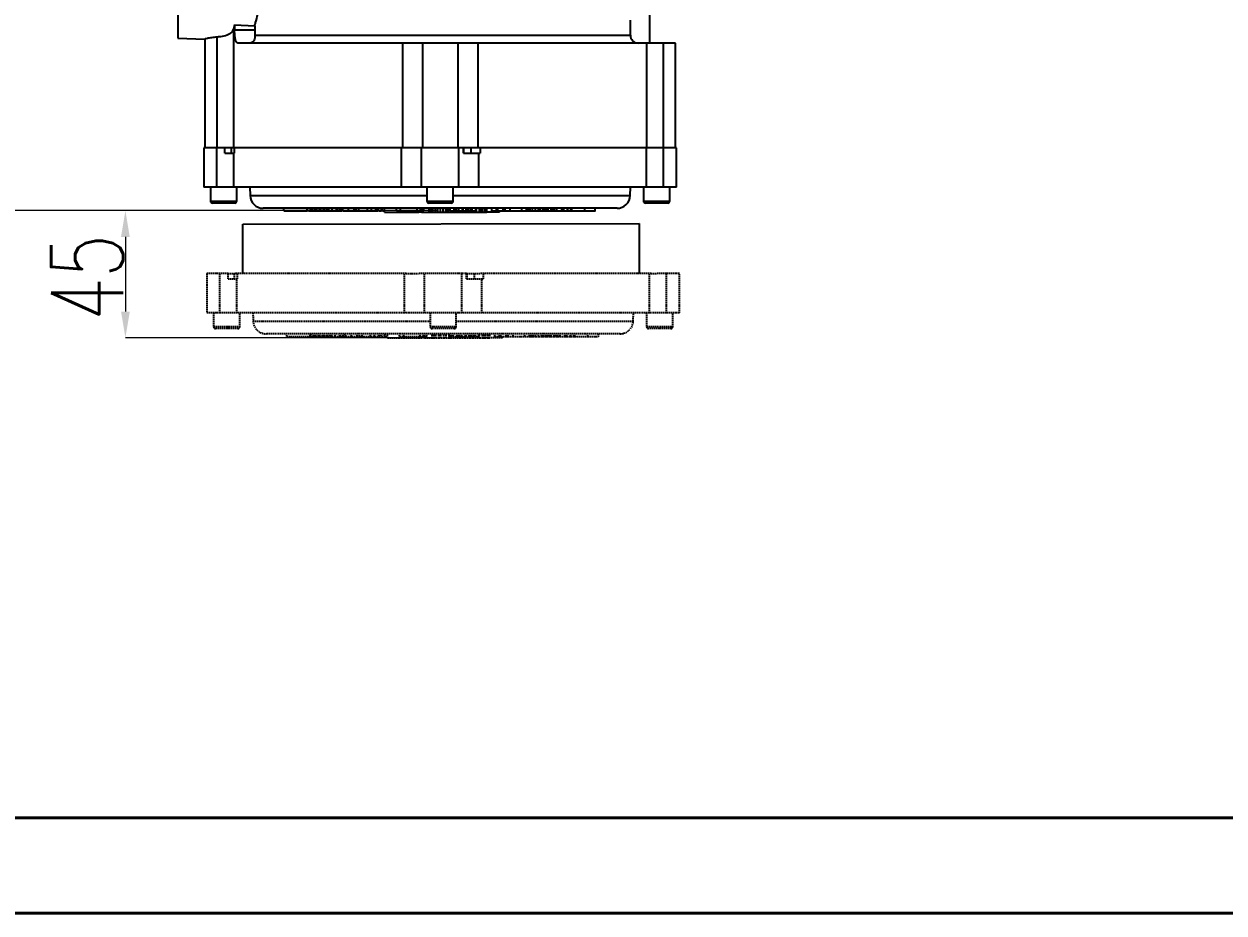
# Model space of a CAD drawing. Header units: millimetres. Extents: x 1726 to 4771, y 590 to 2743.
# Drawn here: x 2960.6 to 3417.9, y 589.9 to 928.7 of the extents above; entities that cross this region are included whole.
import ezdxf

# ---------------------------------------------------------------- set-up
doc = ezdxf.new("R2010")
doc.units = ezdxf.units.MM
doc.linetypes.add('DASHED', pattern=[0.75, 0.5, -0.25])
for name, color, linetype, lineweight in [('AM_5', 3, 'Continuous', 25), ('AM_BOR', 7, 'Continuous', 50), ('粗实线', 7, 'Continuous', 40)]:
    doc.layers.add(name, color=color, linetype=linetype, lineweight=lineweight)
doc.styles.add('SLDTEXTSTYLE1', font='txt.shx', dxfattribs={"width": 0.7, "bigfont": 'gbcbig.shx'})
doc.dimstyles.new('SLDDIMSTYLE12$0', dxfattribs={"dimtxt": 12, "dimasz": 10, "dimexe": 0, "dimexo": 0.0625, "dimgap": 0.875, "dimtad": 1, "dimdec": 1, "dimlfac": 1.8, "dimrnd": 1e-09, "dimzin": 12, "dimdsep": 46, "dimtxsty": 'SLDTEXTSTYLE1', "dimcen": 0.09, "dimdle": 8.16, "dimclrd": 3, "dimclre": 3, "dimadec": 0, "dimazin": 3, "dimtfac": 1, "dimtdec": 1, "dimtofl": 0, "dimtmove": 0, "dimatfit": 3, "dimfxl": 0, "dimfrac": 2, "dimtolj": 1, "dimlwd": 5, "dimlwe": 5, "dimarcsym": 0})

# ---------------------------------------------------------------- blocks, each defined once
blk = doc.blocks.new('*D44')
at = {"layer": 'AM_5', "color": 3, "lineweight": 5, "transparency": 16777216}
blk.add_line((3120.31, 1196.48), (2754.24, 1196.48), dxfattribs=at)
at = {"layer": 'AM_5', "color": 3, "linetype": 'Continuous', "lineweight": 5, "transparency": 16777216}
for p, q in [((2754.24, 1186.48), (2754.24, 867.61)), ((3118.41, 857.61), (2754.24, 857.61))]:
    blk.add_line(p, q, dxfattribs=at)
at = {"layer": 'AM_5', "color": 3, "transparency": 16777216}
for points in [[(2752.57, 1186.48), (2755.9, 1186.48), (2754.24, 1196.48)], [(2752.57, 867.61), (2755.9, 867.61), (2754.24, 857.61)]]:
    blk.add_solid(points, dxfattribs=at)
at = {"layer": 'Defpoints', "color": 0, "transparency": 16777216}
for p in [(3120.37, 1196.48), (2754.24, 857.61), (3118.48, 857.61)]:
    blk.add_point(p, dxfattribs=at)
at = {"layer": 'AM_5', "color": 0, "transparency": 16777216, "insert": (2739.65, 967.87), "char_height": 12, "attachment_point": 5, "rotation": 90, "style": 'SLDTEXTSTYLE1'}
blk.add_mtext('\\A1;{\\H2.28571x;340}', dxfattribs=at)
blk = doc.blocks.new('*D59')
at = {"layer": 'AM_5', "color": 3, "lineweight": 5, "transparency": 16777216}
blk.add_line((3118.41, 857.61), (2999.27, 857.61), dxfattribs=at)
at = {"layer": 'AM_5', "color": 3, "linetype": 'Continuous', "lineweight": 5, "transparency": 16777216}
for p, q in [((2999.27, 847.61), (2999.27, 819.13)), ((3117.52, 809.13), (2999.27, 809.13))]:
    blk.add_line(p, q, dxfattribs=at)
at = {"layer": 'AM_5', "color": 3, "transparency": 16777216}
for points in [[(2997.6, 847.61), (3000.94, 847.61), (2999.27, 857.61)], [(2997.6, 819.13), (3000.94, 819.13), (2999.27, 809.13)]]:
    blk.add_solid(points, dxfattribs=at)
at = {"layer": 'Defpoints', "color": 0, "transparency": 16777216}
for p in [(3118.48, 857.61), (2999.27, 809.13), (3117.59, 809.13)]:
    blk.add_point(p, dxfattribs=at)
at = {"layer": 'AM_5', "color": 0, "transparency": 16777216, "insert": (2984.68, 832.05), "char_height": 12, "attachment_point": 5, "rotation": 90, "style": 'SLDTEXTSTYLE1'}
blk.add_mtext('\\A1;{\\H2.28571x;45}', dxfattribs=at)
blk = doc.blocks.new('rA3')
at = {"layer": '粗实线'}
for p, q in [((358.384, 129.26), (748.384, 129.26)), ((333.384, 124.26), (753.384, 124.26))]:
    blk.add_line(p, q, dxfattribs=at)

msp = doc.modelspace()

# ---------------------------------------------------------------- linework, layer by layer
at = {"color": 7, "linetype": 'Continuous', "lineweight": 25}
for p, q in [((3019.204, 973.357), (3019.204, 923.357)), ((3199.148, 921.484), (3199.148, 934.01)), ((3040.885, 928.424), (3040.495, 926.959)), ((3040.885, 928.424), (3040.885, 926.484)), ((3040.885, 928.424), (3048.563, 928.078)), ((3191.704, 924.484), (3191.704, 930.196)), ((3040.495, 926.959), (3040.495, 881.484)), ((3040.885, 926.484), (3048.563, 926.484)), ((3048.563, 928.078), (3048.563, 926.484)), ((3048.661, 924.484), (3191.704, 924.484)), ((3019.204, 923.357), (3029.6, 922.994)), ((3029.504, 923.021), (3029.504, 881.484)), ((3034.173, 923.74), (3034.173, 881.484)), ((3104.892, 921.484), (3042.095, 921.484)), ((3104.892, 921.484), (3104.892, 881.484)), ((3112.464, 921.484), (3104.892, 921.484)), ((3112.464, 921.484), (3112.464, 881.484)), ((3125.944, 921.484), (3112.464, 921.484)), ((3125.944, 921.484), (3125.944, 881.484)), ((3133.517, 921.484), (3125.944, 921.484)), ((3133.517, 921.484), (3133.517, 881.484)), ((3197.913, 921.484), (3133.517, 921.484)), ((3197.913, 921.484), (3197.913, 881.484)), ((3204.236, 921.484), (3197.913, 921.484)), ((3204.236, 921.484), (3204.236, 881.484)), ((3208.904, 921.484), (3204.236, 921.484)), ((3208.904, 881.484), (3208.904, 921.484)), ((3029.104, 881.484), (3029.104, 866.484)), ((3034.129, 881.484), (3029.104, 881.484)), ((3034.129, 866.484), (3034.129, 881.484)), ((3037.209, 881.484), (3034.129, 881.484)), ((3037.209, 879.484), (3037.209, 881.484)), ((3037.387, 881.484), (3037.209, 881.484)), ((3037.209, 879.484), (3040.57, 879.484)), ((3040.495, 881.484), (3037.387, 881.484)), ((3039.645, 879.484), (3039.645, 881.484)), ((3104.485, 881.484), (3040.495, 881.484)), ((3040.57, 866.484), (3040.57, 879.484)), ((3040.57, 879.484), (3040.662, 879.484)), ((3040.662, 881.484), (3040.662, 879.484)), ((3104.485, 881.484), (3040.662, 881.484)), ((3104.485, 866.484), (3104.485, 881.484)), ((3112.054, 881.484), (3104.485, 881.484)), ((3112.054, 866.484), (3112.054, 881.484)), ((3126.355, 881.484), (3112.054, 881.484)), ((3126.355, 866.484), (3126.355, 881.484)), ((3128.137, 881.484), (3126.355, 881.484)), ((3128.137, 879.484), (3128.137, 881.484)), ((3133.517, 881.484), (3128.137, 881.484)), ((3128.137, 879.484), (3133.923, 879.484)), ((3128.288, 879.484), (3128.288, 881.484)), ((3131.08, 879.484), (3131.08, 881.484)), ((3197.839, 881.484), (3133.517, 881.484)), ((3133.923, 866.484), (3133.923, 879.484)), ((3133.923, 879.484), (3134.407, 879.484)), ((3134.407, 881.484), (3134.407, 879.484)), ((3197.839, 881.484), (3134.407, 881.484)), ((3197.839, 866.484), (3197.839, 881.484)), ((3204.279, 881.484), (3197.839, 881.484)), ((3204.279, 866.484), (3204.279, 881.484)), ((3209.304, 881.484), (3204.279, 881.484)), ((3209.304, 866.484), (3209.304, 881.484)), ((3034.129, 866.484), (3029.104, 866.484)), ((3031.704, 866.484), (3031.704, 861.234)), ((3040.57, 866.484), (3034.129, 866.484)), ((3104.485, 866.484), (3040.57, 866.484)), ((3041.704, 861.234), (3041.704, 866.484)), ((3046.704, 866.484), (3046.786, 863.353)), ((3112.054, 866.484), (3104.485, 866.484)), ((3126.355, 866.484), (3112.054, 866.484)), ((3114.204, 866.484), (3114.204, 861.234)), ((3124.204, 861.234), (3124.204, 866.484)), ((3133.923, 866.484), (3126.355, 866.484)), ((3197.839, 866.484), (3133.923, 866.484)), ((3191.622, 863.353), (3191.704, 866.484)), ((3196.704, 866.484), (3196.704, 861.234)), ((3204.279, 866.484), (3197.839, 866.484)), ((3209.304, 866.484), (3204.279, 866.484)), ((3206.704, 861.234), (3206.704, 866.484)), ((3031.704, 861.234), (3041.704, 861.234)), ((3040.954, 860.484), (3032.454, 860.484)), ((3046.786, 863.353), (3114.204, 863.353)), ((3114.204, 861.234), (3124.204, 861.234)), ((3123.454, 860.484), (3114.954, 860.484)), ((3124.204, 863.353), (3191.622, 863.353)), ((3196.704, 861.234), (3201.704, 861.234)), ((3201.704, 860.484), (3197.454, 860.484)), ((3201.704, 861.234), (3206.704, 861.234)), ((3205.954, 860.484), (3201.704, 860.484)), ((3186.624, 858.484), (3051.784, 858.484)), ((3059.586, 857.484), (3059.586, 858.484)), ((3059.586, 857.484), (3068.502, 857.484)), ((3060.73, 857.484), (3060.73, 857.359)), ((3067.837, 857.484), (3067.837, 857.359)), ((3068.502, 857.484), (3068.502, 858.484)), ((3068.502, 857.484), (3068.682, 857.484)), ((3068.682, 857.484), (3068.682, 858.484)), ((3068.716, 857.359), (3068.716, 858.484)), ((3069.759, 857.484), (3069.759, 858.484)), ((3069.759, 857.484), (3070.048, 857.484)), ((3069.907, 857.359), (3069.907, 857.484)), ((3070.074, 857.484), (3070.074, 858.484)), ((3070.074, 857.484), (3070.642, 857.484)), ((3070.642, 857.484), (3070.642, 858.484)), ((3071.639, 857.484), (3071.639, 858.484)), ((3071.639, 857.484), (3072.236, 857.484)), ((3072.236, 857.484), (3072.236, 858.484)), ((3073.24, 857.484), (3073.24, 858.484)), ((3073.24, 857.484), (3073.269, 857.484)), ((3073.269, 857.484), (3073.269, 858.484)), ((3073.269, 857.484), (3073.81, 857.484)), ((3073.81, 857.484), (3073.81, 858.484)), ((3074.777, 857.484), (3074.777, 858.484)), ((3074.777, 857.484), (3075.118, 857.484)), ((3075.118, 857.484), (3075.118, 858.484)), ((3076.048, 857.484), (3076.048, 858.484)), ((3076.048, 857.484), (3076.785, 857.484)), ((3076.581, 857.359), (3076.581, 857.484)), ((3076.785, 857.484), (3076.785, 858.484)), ((3076.785, 857.484), (3078.081, 857.484)), ((3078.081, 857.484), (3078.081, 858.484)), ((3078.081, 857.484), (3079.774, 857.484)), ((3079.774, 857.484), (3079.774, 858.484)), ((3079.808, 857.484), (3080.091, 857.484)), ((3080.091, 857.484), (3080.091, 858.484)), ((3080.091, 857.484), (3081.049, 857.484)), ((3080.455, 857.484), (3080.455, 857.359)), ((3081.049, 857.484), (3081.049, 858.484)), ((3081.744, 857.359), (3081.744, 858.484)), ((3082.091, 857.484), (3082.091, 858.484)), ((3084.297, 857.484), (3084.297, 858.484)), ((3084.297, 857.484), (3086.394, 857.484)), ((3086.394, 857.484), (3086.394, 858.484)), ((3086.394, 857.484), (3087.26, 857.484)), ((3087.26, 857.484), (3087.26, 858.484)), ((3088.275, 857.359), (3088.275, 857.484)), ((3088.277, 857.484), (3088.277, 858.484)), ((3088.277, 857.484), (3091.471, 857.484)), ((3091.471, 857.484), (3091.471, 858.484)), ((3092.996, 857.484), (3092.996, 858.484)), ((3093.278, 857.359), (3093.278, 857.484)), ((3094.675, 857.484), (3094.675, 858.484)), ((3094.722, 857.484), (3095.453, 857.484)), ((3095.453, 857.484), (3095.453, 858.484)), ((3095.669, 857.484), (3095.669, 858.484)), ((3096.828, 857.484), (3096.828, 858.484)), ((3097.072, 857.359), (3097.072, 858.484)), ((3097.246, 857.484), (3097.993, 857.484)), ((3097.993, 856.984), (3097.993, 858.484)), ((3097.993, 856.984), (3104.366, 856.984)), ((3102.531, 857.484), (3102.531, 858.484)), ((3104.147, 857.484), (3104.147, 858.484)), ((3104.147, 857.484), (3110.484, 857.484)), ((3104.366, 856.984), (3104.366, 857.484)), ((3105.149, 857.359), (3105.149, 857.484)), ((3110.022, 856.984), (3110.022, 857.484)), ((3110.022, 856.984), (3111.064, 856.984)), ((3110.484, 857.484), (3110.484, 858.484)), ((3110.545, 857.484), (3110.619, 857.484)), ((3111.064, 856.984), (3111.064, 857.484)), ((3112.132, 856.984), (3111.064, 856.984)), ((3111.761, 857.484), (3111.761, 858.484)), ((3111.761, 857.484), (3111.936, 857.484)), ((3111.936, 857.484), (3111.936, 858.484)), ((3112.132, 856.984), (3112.132, 857.484)), ((3112.132, 856.984), (3112.406, 856.984)), ((3112.406, 856.984), (3112.406, 857.484)), ((3112.406, 856.984), (3115.002, 856.984)), ((3112.799, 857.484), (3112.799, 858.484)), ((3112.799, 857.484), (3112.984, 857.484)), ((3112.984, 857.484), (3112.984, 858.484)), ((3115.002, 856.984), (3115.002, 858.484)), ((3115.002, 856.984), (3115.516, 856.984)), ((3115.516, 856.984), (3115.516, 858.484)), ((3115.516, 856.984), (3116.307, 856.984)), ((3116.307, 856.984), (3116.307, 858.484)), ((3116.307, 856.984), (3116.417, 856.984)), ((3116.417, 856.984), (3116.417, 858.484)), ((3116.417, 856.984), (3117.498, 856.984)), ((3117.498, 856.984), (3117.498, 858.484)), ((3117.498, 856.984), (3118.282, 856.984)), ((3118.282, 856.984), (3118.282, 858.484)), ((3118.282, 856.984), (3119.404, 856.984)), ((3119.404, 856.984), (3119.404, 858.484)), ((3119.404, 856.984), (3120.347, 856.984)), ((3120.347, 856.984), (3120.347, 858.484)), ((3120.347, 856.984), (3121.428, 856.984)), ((3121.428, 856.984), (3121.428, 858.484)), ((3121.428, 856.984), (3121.984, 856.984)), ((3121.559, 857.484), (3121.559, 858.484)), ((3121.559, 857.484), (3121.762, 857.484)), ((3121.984, 856.984), (3121.984, 857.484)), ((3122.112, 857.484), (3122.112, 858.484)), ((3122.112, 857.484), (3122.659, 857.484)), ((3122.879, 857.484), (3122.879, 858.484)), ((3122.879, 857.484), (3122.999, 857.484)), ((3122.999, 857.484), (3122.999, 858.484)), ((3124.453, 856.984), (3124.453, 857.484)), ((3124.567, 857.484), (3124.567, 858.484)), ((3124.567, 857.484), (3125.217, 857.484)), ((3125.217, 857.484), (3125.217, 858.484)), ((3125.223, 856.984), (3125.223, 857.484)), ((3125.395, 857.484), (3125.395, 858.484)), ((3125.395, 857.484), (3126.322, 857.484)), ((3125.653, 856.984), (3125.653, 857.484)), ((3126.322, 857.484), (3126.322, 858.484)), ((3126.379, 856.984), (3126.379, 857.484)), ((3126.379, 856.984), (3126.851, 856.984)), ((3126.851, 856.984), (3126.851, 857.484)), ((3126.954, 856.984), (3126.954, 857.484)), ((3127.033, 856.984), (3127.033, 857.484)), ((3127.033, 856.984), (3127.51, 856.984)), ((3127.51, 856.984), (3127.51, 857.484)), ((3127.51, 856.984), (3129.495, 856.984)), ((3127.679, 857.484), (3127.679, 858.484)), ((3127.878, 857.484), (3127.878, 858.484)), ((3127.878, 857.484), (3127.998, 857.484)), ((3127.998, 857.484), (3127.998, 858.484)), ((3129.103, 857.484), (3129.103, 858.484)), ((3129.103, 857.484), (3129.705, 857.484)), ((3129.495, 856.984), (3129.495, 857.484)), ((3129.495, 856.984), (3130.696, 856.984)), ((3129.705, 857.484), (3129.705, 858.484)), ((3129.878, 857.484), (3129.878, 858.484)), ((3129.878, 857.484), (3130.805, 857.484)), ((3130.696, 856.984), (3130.696, 857.484)), ((3130.696, 856.984), (3133.029, 856.984)), ((3130.805, 857.484), (3130.805, 858.484)), ((3130.805, 857.484), (3131.467, 857.484)), ((3131.467, 857.484), (3131.467, 858.484)), ((3132.818, 857.484), (3132.818, 858.484)), ((3132.853, 857.484), (3132.853, 858.484)), ((3133.029, 856.984), (3133.029, 858.484)), ((3133.029, 856.984), (3134.229, 856.984)), ((3134.229, 856.984), (3134.229, 858.484)), ((3134.229, 856.984), (3134.594, 856.984)), ((3134.594, 856.984), (3134.594, 858.484)), ((3134.594, 856.984), (3135.182, 856.984)), ((3135.182, 856.984), (3135.182, 858.484)), ((3135.182, 856.984), (3136.096, 856.984)), ((3136.096, 856.984), (3136.096, 858.484)), ((3136.096, 856.984), (3136.453, 856.984)), ((3136.453, 856.984), (3136.453, 858.484)), ((3136.573, 856.984), (3136.573, 858.484)), ((3136.61, 856.984), (3136.61, 858.484)), ((3136.61, 856.984), (3137.009, 856.984)), ((3137.009, 856.984), (3137.009, 858.484)), ((3141.776, 856.984), (3137.009, 856.984)), ((3138.902, 857.484), (3138.902, 858.484)), ((3140.692, 857.484), (3140.692, 858.484)), ((3140.692, 857.484), (3141.167, 857.484)), ((3141.167, 857.484), (3141.167, 858.484)), ((3141.776, 856.984), (3141.776, 857.484)), ((3143.201, 857.484), (3143.201, 858.484)), ((3143.201, 857.484), (3143.536, 857.484)), ((3143.536, 857.484), (3143.536, 858.484)), ((3143.536, 857.484), (3143.988, 857.484)), ((3143.988, 857.484), (3143.988, 858.484)), ((3145.859, 857.484), (3145.859, 858.484)), ((3145.859, 857.484), (3150.304, 857.484)), ((3150.304, 857.484), (3150.304, 858.484)), ((3152.095, 857.484), (3152.095, 858.484)), ((3152.127, 857.484), (3152.494, 857.484)), ((3152.494, 857.484), (3152.494, 858.484)), ((3152.494, 857.484), (3152.824, 857.484)), ((3152.824, 857.484), (3152.824, 858.484)), ((3152.824, 857.484), (3152.829, 857.484)), ((3152.829, 857.484), (3152.829, 858.484)), ((3152.829, 857.484), (3153.503, 857.484)), ((3153.503, 857.484), (3153.503, 858.484)), ((3154.392, 857.484), (3154.392, 858.484)), ((3154.392, 857.484), (3155.528, 857.484)), ((3155.528, 857.484), (3155.528, 858.484)), ((3156.636, 857.484), (3156.636, 858.484)), ((3156.636, 857.484), (3156.771, 857.484)), ((3156.771, 857.484), (3156.771, 858.484)), ((3156.771, 857.484), (3157.374, 857.484)), ((3157.374, 857.484), (3157.374, 858.484)), ((3158.328, 857.484), (3158.328, 858.484)), ((3158.328, 857.484), (3158.774, 857.484)), ((3158.774, 857.484), (3158.774, 858.484)), ((3158.774, 857.484), (3159.413, 857.484)), ((3159.413, 857.484), (3159.413, 858.484)), ((3159.413, 857.484), (3159.656, 857.484)), ((3159.685, 857.484), (3159.685, 858.484)), ((3159.685, 857.484), (3160.325, 857.484)), ((3160.325, 857.484), (3160.325, 858.484)), ((3161.373, 857.484), (3161.373, 857.359)), ((3161.491, 857.484), (3161.491, 858.484)), ((3161.491, 857.484), (3162.173, 857.484)), ((3162.246, 857.484), (3162.246, 858.484)), ((3162.785, 857.484), (3162.785, 858.484)), ((3163.184, 857.359), (3163.184, 857.484)), ((3163.644, 857.484), (3163.644, 858.484)), ((3163.677, 857.484), (3163.742, 857.484)), ((3163.742, 857.484), (3163.742, 858.484)), ((3165.535, 857.484), (3165.535, 858.484)), ((3165.901, 857.484), (3165.901, 858.484)), ((3166.014, 857.484), (3166.358, 857.484)), ((3166.358, 857.484), (3166.358, 858.484)), ((3166.392, 857.484), (3167.713, 857.484)), ((3167.713, 857.484), (3167.713, 858.484)), ((3167.713, 857.484), (3167.88, 857.484)), ((3167.88, 857.484), (3167.88, 858.484)), ((3167.88, 857.484), (3169.054, 857.484)), ((3169.054, 857.484), (3169.054, 858.484)), ((3169.054, 857.484), (3169.163, 857.484)), ((3169.163, 857.484), (3169.163, 858.484)), ((3169.163, 857.484), (3169.377, 857.484)), ((3169.377, 857.484), (3169.377, 858.484)), ((3169.377, 857.484), (3170.026, 857.484)), ((3169.856, 857.359), (3169.856, 857.484)), ((3174.315, 857.484), (3174.315, 858.484)), ((3178.333, 857.359), (3178.333, 858.484)), ((3043.981, 852.497), (3195.114, 852.689)), ((3043.981, 847.87), (3043.981, 852.497)), ((3195.114, 852.689), (3195.114, 833.626)), ((3043.981, 833.626), (3043.981, 847.87))]:
    msp.add_line(p, q, dxfattribs=at)
at = {"color": 7, "linetype": 'DASHED', "lineweight": 25}
for p, q in [((3030.274, 833.626), (3030.274, 818.626)), ((3035.299, 833.626), (3030.274, 833.626)), ((3035.299, 818.626), (3035.299, 833.626)), ((3038.378, 833.626), (3035.299, 833.626)), ((3038.378, 831.626), (3038.378, 833.626)), ((3038.42, 833.626), (3038.378, 833.626)), ((3038.42, 833.626), (3041.133, 833.626)), ((3040.815, 831.626), (3040.815, 833.626)), ((3106.24, 833.626), (3041.133, 833.626)), ((3041.832, 833.626), (3041.832, 831.626)), ((3105.655, 818.626), (3105.655, 833.626)), ((3106.24, 833.626), (3110.946, 833.626)), ((3113.223, 833.626), (3110.946, 833.626)), ((3113.223, 818.626), (3113.223, 833.626)), ((3127.524, 833.626), (3113.223, 833.626)), ((3127.524, 818.626), (3127.524, 833.626)), ((3129.306, 833.626), (3127.524, 833.626)), ((3129.306, 833.626), (3134.507, 833.626)), ((3129.306, 831.626), (3129.306, 833.626)), ((3129.457, 831.626), (3129.457, 833.626)), ((3132.249, 831.626), (3132.249, 833.626)), ((3199.614, 833.626), (3134.507, 833.626)), ((3135.576, 833.626), (3135.576, 831.626)), ((3199.008, 818.626), (3199.008, 833.626)), ((3199.614, 833.626), (3201.827, 833.626)), ((3205.449, 833.626), (3201.827, 833.626)), ((3205.449, 818.626), (3205.449, 833.626)), ((3210.474, 833.626), (3205.449, 833.626)), ((3210.474, 818.626), (3210.474, 833.626)), ((3038.378, 831.626), (3041.739, 831.626)), ((3041.739, 818.626), (3041.739, 831.626)), ((3041.739, 831.626), (3041.832, 831.626)), ((3129.306, 831.626), (3135.093, 831.626)), ((3135.093, 818.626), (3135.093, 831.626)), ((3135.093, 831.626), (3135.576, 831.626)), ((3035.299, 818.626), (3030.274, 818.626)), ((3032.874, 818.626), (3032.874, 813.376)), ((3041.739, 818.626), (3035.299, 818.626)), ((3105.655, 818.626), (3041.739, 818.626)), ((3042.874, 813.376), (3042.874, 818.626)), ((3047.874, 818.626), (3047.956, 815.495)), ((3113.223, 818.626), (3105.655, 818.626)), ((3127.524, 818.626), (3113.223, 818.626)), ((3115.374, 818.626), (3115.374, 813.376)), ((3125.374, 813.376), (3125.374, 818.626)), ((3135.093, 818.626), (3127.524, 818.626)), ((3199.008, 818.626), (3135.093, 818.626)), ((3192.792, 815.495), (3192.874, 818.626)), ((3197.874, 818.626), (3197.874, 813.376)), ((3205.449, 818.626), (3199.008, 818.626)), ((3210.474, 818.626), (3205.449, 818.626)), ((3207.874, 813.376), (3207.874, 818.626)), ((3047.956, 815.495), (3115.374, 815.495)), ((3125.374, 815.495), (3192.792, 815.495)), ((3032.874, 813.376), (3037.874, 813.376)), ((3037.874, 812.626), (3033.624, 812.626)), ((3037.874, 813.376), (3042.874, 813.376)), ((3042.124, 812.626), (3037.874, 812.626)), ((3187.793, 810.626), (3052.954, 810.626)), ((3060.756, 809.626), (3060.756, 810.626)), ((3060.756, 809.626), (3069.672, 809.626)), ((3061.899, 809.626), (3061.899, 809.501)), ((3069.007, 809.626), (3069.007, 809.501)), ((3069.672, 809.626), (3069.672, 810.626)), ((3069.672, 809.626), (3069.851, 809.626)), ((3069.851, 809.626), (3069.851, 810.626)), ((3069.886, 809.501), (3069.886, 810.626)), ((3070.928, 809.626), (3070.928, 810.626)), ((3070.928, 809.626), (3071.217, 809.626)), ((3071.077, 809.501), (3071.077, 809.626)), ((3071.244, 809.626), (3071.244, 810.626)), ((3071.244, 809.626), (3071.812, 809.626)), ((3071.812, 809.626), (3071.812, 810.626)), ((3072.808, 809.626), (3072.808, 810.626)), ((3072.808, 809.626), (3073.406, 809.626)), ((3073.406, 809.626), (3073.406, 810.626)), ((3074.409, 809.626), (3074.409, 810.626)), ((3074.409, 809.626), (3074.439, 809.626)), ((3074.439, 809.626), (3074.439, 810.626)), ((3074.439, 809.626), (3074.979, 809.626)), ((3074.979, 809.626), (3074.979, 810.626)), ((3075.946, 809.626), (3075.946, 810.626)), ((3075.946, 809.626), (3076.288, 809.626)), ((3076.288, 809.626), (3076.288, 810.626)), ((3077.218, 809.626), (3077.218, 810.626)), ((3077.218, 809.626), (3077.954, 809.626)), ((3077.751, 809.501), (3077.751, 809.626)), ((3077.954, 809.626), (3077.954, 810.626)), ((3077.954, 809.626), (3079.251, 809.626)), ((3079.251, 809.626), (3079.251, 810.626)), ((3079.251, 809.626), (3080.943, 809.626)), ((3080.943, 809.626), (3080.943, 810.626)), ((3080.977, 809.626), (3081.26, 809.626)), ((3081.26, 809.626), (3081.26, 810.626)), ((3081.26, 809.626), (3082.219, 809.626)), ((3081.624, 809.626), (3081.624, 809.501)), ((3082.219, 809.626), (3082.219, 810.626)), ((3082.914, 809.501), (3082.914, 810.626)), ((3083.261, 809.626), (3083.261, 810.626)), ((3085.467, 809.626), (3085.467, 810.626)), ((3085.467, 809.626), (3087.563, 809.626)), ((3087.563, 809.626), (3087.563, 810.626)), ((3087.563, 809.626), (3088.43, 809.626)), ((3088.43, 809.626), (3088.43, 810.626)), ((3089.445, 809.501), (3089.445, 809.626)), ((3089.447, 809.626), (3089.447, 810.626)), ((3089.447, 809.626), (3092.64, 809.626)), ((3092.64, 809.626), (3092.64, 810.626)), ((3094.165, 809.626), (3094.165, 810.626)), ((3094.448, 809.501), (3094.448, 809.626)), ((3095.844, 809.626), (3095.844, 810.626)), ((3095.892, 809.626), (3096.622, 809.626)), ((3096.622, 809.626), (3096.622, 810.626)), ((3096.839, 809.626), (3096.839, 810.626)), ((3097.998, 809.626), (3097.998, 810.626)), ((3098.241, 809.501), (3098.241, 810.626)), ((3098.415, 809.626), (3099.162, 809.626)), ((3099.162, 809.126), (3099.162, 810.626)), ((3103.7, 809.626), (3103.7, 810.626)), ((3105.317, 809.626), (3105.317, 810.626)), ((3105.317, 809.626), (3111.653, 809.626)), ((3105.535, 809.126), (3105.535, 809.626)), ((3106.319, 809.501), (3106.319, 809.626)), ((3111.192, 809.126), (3111.192, 809.626)), ((3111.653, 809.626), (3111.653, 810.626)), ((3111.714, 809.626), (3111.789, 809.626)), ((3112.233, 809.126), (3112.233, 809.626)), ((3112.93, 809.626), (3112.93, 810.626)), ((3112.93, 809.626), (3113.105, 809.626)), ((3113.105, 809.626), (3113.105, 810.626)), ((3113.302, 809.126), (3113.302, 809.626)), ((3113.575, 809.126), (3113.575, 809.626)), ((3113.968, 809.626), (3113.968, 810.626)), ((3113.968, 809.626), (3114.154, 809.626)), ((3114.154, 809.626), (3114.154, 810.626)), ((3115.374, 813.376), (3125.374, 813.376)), ((3124.624, 812.626), (3116.124, 812.626)), ((3116.172, 809.126), (3116.172, 810.626)), ((3116.686, 809.126), (3116.686, 810.626)), ((3117.477, 809.126), (3117.477, 810.626)), ((3117.586, 809.126), (3117.586, 810.626)), ((3118.668, 809.126), (3118.668, 810.626)), ((3119.452, 809.126), (3119.452, 810.626)), ((3120.574, 809.126), (3120.574, 810.626)), ((3121.516, 809.126), (3121.516, 810.626)), ((3122.598, 809.126), (3122.598, 810.626)), ((3122.729, 809.626), (3122.729, 810.626)), ((3122.729, 809.626), (3122.931, 809.626)), ((3123.154, 809.126), (3123.154, 809.626)), ((3123.281, 809.626), (3123.281, 810.626)), ((3123.281, 809.626), (3123.829, 809.626)), ((3124.049, 809.626), (3124.049, 810.626)), ((3124.049, 809.626), (3124.169, 809.626)), ((3124.169, 809.626), (3124.169, 810.626)), ((3125.622, 809.126), (3125.622, 809.626)), ((3125.737, 809.626), (3125.737, 810.626)), ((3125.737, 809.626), (3126.386, 809.626)), ((3126.386, 809.626), (3126.386, 810.626)), ((3126.393, 809.126), (3126.393, 809.626)), ((3126.565, 809.626), (3126.565, 810.626)), ((3126.565, 809.626), (3127.492, 809.626)), ((3126.823, 809.126), (3126.823, 809.626)), ((3127.492, 809.626), (3127.492, 810.626)), ((3127.549, 809.126), (3127.549, 809.626)), ((3128.021, 809.126), (3128.021, 809.626)), ((3128.123, 809.126), (3128.123, 809.626)), ((3128.203, 809.126), (3128.203, 809.626)), ((3128.679, 809.126), (3128.679, 809.626)), ((3128.849, 809.626), (3128.849, 810.626)), ((3129.048, 809.626), (3129.048, 810.626)), ((3129.048, 809.626), (3129.167, 809.626)), ((3129.167, 809.626), (3129.167, 810.626)), ((3130.273, 809.626), (3130.273, 810.626)), ((3130.273, 809.626), (3130.874, 809.626)), ((3130.664, 809.126), (3130.664, 809.626)), ((3130.874, 809.626), (3130.874, 810.626)), ((3131.047, 809.626), (3131.047, 810.626)), ((3131.047, 809.626), (3131.974, 809.626)), ((3131.866, 809.126), (3131.866, 809.626)), ((3131.974, 809.626), (3131.974, 810.626)), ((3131.974, 809.626), (3132.636, 809.626)), ((3132.636, 809.626), (3132.636, 810.626)), ((3133.988, 809.626), (3133.988, 810.626)), ((3134.023, 809.626), (3134.023, 810.626)), ((3134.199, 809.126), (3134.199, 810.626)), ((3135.399, 809.126), (3135.399, 810.626)), ((3135.763, 809.126), (3135.763, 810.626)), ((3136.352, 809.126), (3136.352, 810.626)), ((3137.266, 809.126), (3137.266, 810.626)), ((3137.622, 809.126), (3137.622, 810.626)), ((3137.742, 809.126), (3137.742, 810.626)), ((3137.78, 809.126), (3137.78, 810.626)), ((3138.178, 809.126), (3138.178, 810.626)), ((3140.072, 809.626), (3140.072, 810.626)), ((3141.862, 809.626), (3141.862, 810.626)), ((3141.862, 809.626), (3142.336, 809.626)), ((3142.336, 809.626), (3142.336, 810.626)), ((3142.946, 809.126), (3142.946, 809.626)), ((3144.371, 809.626), (3144.371, 810.626)), ((3144.371, 809.626), (3144.705, 809.626)), ((3144.705, 809.626), (3144.705, 810.626)), ((3144.705, 809.626), (3145.157, 809.626)), ((3145.157, 809.626), (3145.157, 810.626)), ((3147.029, 809.626), (3147.029, 810.626)), ((3147.029, 809.626), (3151.473, 809.626)), ((3151.473, 809.626), (3151.473, 810.626)), ((3153.265, 809.626), (3153.265, 810.626)), ((3153.297, 809.626), (3153.663, 809.626)), ((3153.663, 809.626), (3153.663, 810.626)), ((3153.663, 809.626), (3153.993, 809.626)), ((3153.993, 809.626), (3153.993, 810.626)), ((3153.993, 809.626), (3153.998, 809.626)), ((3153.998, 809.626), (3153.998, 810.626)), ((3153.998, 809.626), (3154.672, 809.626)), ((3154.672, 809.626), (3154.672, 810.626)), ((3155.561, 809.626), (3155.561, 810.626)), ((3155.561, 809.626), (3156.698, 809.626)), ((3156.698, 809.626), (3156.698, 810.626)), ((3157.805, 809.626), (3157.805, 810.626)), ((3157.805, 809.626), (3157.94, 809.626)), ((3157.94, 809.626), (3157.94, 810.626)), ((3157.94, 809.626), (3158.543, 809.626)), ((3158.543, 809.626), (3158.543, 810.626)), ((3159.498, 809.626), (3159.498, 810.626)), ((3159.498, 809.626), (3159.943, 809.626)), ((3159.943, 809.626), (3159.943, 810.626)), ((3159.943, 809.626), (3160.583, 809.626)), ((3160.583, 809.626), (3160.583, 810.626)), ((3160.583, 809.626), (3160.826, 809.626)), ((3160.855, 809.626), (3160.855, 810.626)), ((3160.855, 809.626), (3161.494, 809.626)), ((3161.494, 809.626), (3161.494, 810.626)), ((3162.543, 809.626), (3162.543, 809.501)), ((3162.66, 809.626), (3162.66, 810.626)), ((3162.66, 809.626), (3163.342, 809.626)), ((3163.416, 809.626), (3163.416, 810.626)), ((3163.955, 809.626), (3163.955, 810.626)), ((3164.354, 809.501), (3164.354, 809.626)), ((3164.814, 809.626), (3164.814, 810.626)), ((3164.846, 809.626), (3164.911, 809.626)), ((3164.911, 809.626), (3164.911, 810.626)), ((3166.704, 809.626), (3166.704, 810.626)), ((3167.07, 809.626), (3167.07, 810.626)), ((3167.184, 809.626), (3167.527, 809.626)), ((3167.527, 809.626), (3167.527, 810.626)), ((3167.562, 809.626), (3168.883, 809.626)), ((3168.883, 809.626), (3168.883, 810.626)), ((3168.883, 809.626), (3169.05, 809.626)), ((3169.05, 809.626), (3169.05, 810.626)), ((3169.05, 809.626), (3170.223, 809.626)), ((3170.223, 809.626), (3170.223, 810.626)), ((3170.223, 809.626), (3170.332, 809.626)), ((3170.332, 809.626), (3170.332, 810.626)), ((3170.332, 809.626), (3170.547, 809.626)), ((3170.547, 809.626), (3170.547, 810.626)), ((3170.547, 809.626), (3171.196, 809.626)), ((3171.025, 809.501), (3171.025, 809.626)), ((3175.484, 809.626), (3175.484, 810.626)), ((3179.502, 809.501), (3179.502, 810.626)), ((3197.874, 813.376), (3207.874, 813.376)), ((3207.124, 812.626), (3198.624, 812.626)), ((3099.162, 809.126), (3105.535, 809.126)), ((3111.192, 809.126), (3112.233, 809.126)), ((3113.302, 809.126), (3112.233, 809.126)), ((3113.302, 809.126), (3113.575, 809.126)), ((3113.575, 809.126), (3116.172, 809.126)), ((3116.172, 809.126), (3116.686, 809.126)), ((3116.686, 809.126), (3117.477, 809.126)), ((3117.477, 809.126), (3117.586, 809.126)), ((3117.586, 809.126), (3118.668, 809.126)), ((3118.668, 809.126), (3119.452, 809.126)), ((3119.452, 809.126), (3120.574, 809.126)), ((3120.574, 809.126), (3121.516, 809.126)), ((3121.516, 809.126), (3122.598, 809.126)), ((3122.598, 809.126), (3123.154, 809.126)), ((3127.549, 809.126), (3128.021, 809.126)), ((3128.203, 809.126), (3128.679, 809.126)), ((3128.679, 809.126), (3130.664, 809.126)), ((3130.664, 809.126), (3131.866, 809.126)), ((3131.866, 809.126), (3134.199, 809.126)), ((3134.199, 809.126), (3135.399, 809.126)), ((3135.399, 809.126), (3135.763, 809.126)), ((3135.763, 809.126), (3136.352, 809.126)), ((3136.352, 809.126), (3137.266, 809.126)), ((3137.266, 809.126), (3137.622, 809.126)), ((3137.78, 809.126), (3138.178, 809.126)), ((3142.946, 809.126), (3138.178, 809.126))]:
    msp.add_line(p, q, dxfattribs=at)
at = {"color": 7, "linetype": 'Continuous', "lineweight": 25}
for centre, radius, start, end in [((3194.704, 924.484), 3, 180, 270), ((3032.454, 861.234), 0.75, 180, 270), ((3040.954, 861.234), 0.75, 270, 0), ((3051.784, 863.484), 5, 181.5, 270), ((3114.954, 861.234), 0.75, 180, 270), ((3123.454, 861.234), 0.75, 270, 0), ((3186.624, 863.484), 5, 270, 358.5), ((3197.454, 861.234), 0.75, 180, 270), ((3205.954, 861.234), 0.75, 270, 0)]:
    msp.add_arc(centre, radius, start, end, dxfattribs=at)
at = {"color": 7, "linetype": 'DASHED', "lineweight": 25}
for centre, radius, start, end in [((3052.954, 815.626), 5, 181.5, 270), ((3187.793, 815.626), 5, 270, 358.5), ((3033.624, 813.376), 0.75, 180, 270), ((3042.124, 813.376), 0.75, 270, 0), ((3116.124, 813.376), 0.75, 180, 270), ((3124.624, 813.376), 0.75, 270, 0), ((3198.624, 813.376), 0.75, 180, 270), ((3207.124, 813.376), 0.75, 270, 0)]:
    msp.add_arc(centre, radius, start, end, dxfattribs=at)
at = {"color": 7, "linetype": 'Continuous', "lineweight": 25}
for points, knots in [([(3048.563, 928.078), (3048.674, 928.466), (3049.051, 929.781), (3049.726, 932.414), (3050.501, 936.121), (3051.132, 940.26), (3051.501, 944.384), (3051.615, 948.51), (3051.49, 952.527), (3051.111, 956.574), (3050.528, 960.417), (3049.805, 963.949), (3049.002, 967.144), (3048.204, 969.881), (3047.491, 972.082), (3046.983, 973.545), (3046.716, 974.284), (3046.732, 974.239), (3046.738, 974.223)], [0, 0, 0, 0, 0.0286003, 0.0969999, 0.1673601, 0.2358887, 0.3066585, 0.3632596, 0.4269649, 0.4926035, 0.5562853, 0.6216636, 0.6882749, 0.7566756, 0.8256799, 0.8968201, 0.9634167, 1, 1, 1, 1]), ([(3040.495, 926.959), (3040.231, 926.369), (3039.702, 925.187), (3037.637, 924.2), (3035.577, 923.844), (3034.376, 923.755), (3034.173, 923.74)], [0, 0, 0, 0, 0.3208552, 0.6430089, 0.9393831, 1, 1, 1, 1]), ([(3042.095, 921.484), (3041.941, 921.541), (3041.633, 921.655), (3041.267, 922.554), (3041.016, 923.871), (3040.9, 925.267), (3040.889, 926.157), (3040.885, 926.484)], [0, 0, 0, 0, 0.222939, 0.4460726, 0.6641385, 0.8762871, 1, 1, 1, 1]), ([(3048.661, 924.484), (3048.665, 924.122), (3048.673, 923.401), (3048.298, 922.429), (3047.656, 921.678), (3047.075, 921.485), (3046.777, 921.484), (3046.775, 921.484)], [0, 0, 0, 0, 0.1974012, 0.3937141, 0.6821393, 0.9976406, 1, 1, 1, 1]), ([(3048.563, 926.484), (3048.574, 925.933), (3048.587, 925.242), (3048.649, 924.611), (3048.661, 924.484)], [0, 0, 0, 0, 0.7994147, 1, 1, 1, 1]), ([(3034.173, 923.74), (3033.441, 923.67), (3031.979, 923.531), (3030.428, 923.218), (3029.562, 923.012), (3029.591, 923.019), (3029.601, 923.021)], [0, 0, 0, 0, 0.2782537, 0.5563419, 0.8373865, 1, 1, 1, 1]), ([(3069.103, 857.484), (3069.115, 857.484), (3069.334, 857.484), (3069.621, 857.484), (3069.765, 857.484), (3069.837, 857.484)], [0, 0, 0, 0, 0.0275371, 0.5133748, 1, 1, 1, 1]), ([(3070.642, 857.484), (3070.826, 857.484), (3071.154, 857.484), (3071.495, 857.484), (3071.646, 857.484)], [0, 0, 0, 0, 0.5600053, 1, 1, 1, 1]), ([(3072.236, 857.484), (3072.42, 857.484), (3072.748, 857.484), (3073.089, 857.484), (3073.24, 857.484)], [0, 0, 0, 0, 0.5600053, 1, 1, 1, 1]), ([(3073.81, 857.484), (3073.986, 857.484), (3074.301, 857.484), (3074.631, 857.484), (3074.777, 857.484)], [0, 0, 0, 0, 0.5599747, 1, 1, 1, 1]), ([(3075.118, 857.484), (3075.294, 857.484), (3075.609, 857.484), (3075.914, 857.484), (3076.048, 857.484)], [0, 0, 0, 0, 0.5599933, 1, 1, 1, 1]), ([(3081.049, 857.484), (3081.225, 857.484), (3081.489, 857.484), (3081.73, 857.484), (3081.723, 857.484), (3081.72, 857.484)], [0, 0, 0, 0, 0.5670063, 0.8502239, 1, 1, 1, 1]), ([(3082.091, 857.484), (3082.42, 857.484), (3083.008, 857.484), (3083.781, 857.484), (3084.122, 857.484)], [0, 0, 0, 0, 0.5591923, 1, 1, 1, 1]), ([(3087.26, 857.484), (3087.443, 857.484), (3087.769, 857.484), (3088.122, 857.484), (3088.277, 857.484)], [0, 0, 0, 0, 0.5599632, 1, 1, 1, 1]), ([(3091.471, 857.484), (3091.748, 857.484), (3092.244, 857.484), (3092.766, 857.484), (3092.996, 857.484)], [0, 0, 0, 0, 0.5599781, 1, 1, 1, 1]), ([(3092.996, 857.484), (3093.302, 857.484), (3093.849, 857.484), (3094.422, 857.484), (3094.675, 857.484)], [0, 0, 0, 0, 0.5600113, 1, 1, 1, 1]), ([(3095.669, 857.484), (3095.891, 857.484), (3096.287, 857.484), (3096.663, 857.484), (3096.828, 857.484)], [0, 0, 0, 0, 0.5598302, 1, 1, 1, 1]), ([(3102.531, 857.484), (3102.834, 857.484), (3103.374, 857.484), (3103.911, 857.484), (3104.147, 857.484)], [0, 0, 0, 0, 0.5599894, 1, 1, 1, 1]), ([(3104.366, 856.984), (3105.144, 856.984), (3106.696, 856.984), (3108.709, 856.984), (3109.888, 856.984), (3109.978, 856.984), (3110.022, 856.984)], [0, 0, 0, 0, 0.2810392, 0.5602761, 0.7796325, 1, 1, 1, 1]), ([(3110.484, 857.484), (3110.724, 857.484), (3111.152, 857.484), (3111.575, 857.484), (3111.761, 857.484)], [0, 0, 0, 0, 0.5599983, 1, 1, 1, 1]), ([(3111.963, 857.484), (3112.05, 857.484), (3112.33, 857.484), (3112.608, 857.484), (3112.799, 857.484)], [0, 0, 0, 0, 0.3118053, 1, 1, 1, 1]), ([(3121.984, 856.984), (3122.018, 856.984), (3122.212, 856.984), (3122.791, 856.984), (3123.679, 856.984), (3124.195, 856.984), (3124.453, 856.984)], [0, 0, 0, 0, 0.0961747, 0.5475625, 0.7738024, 1, 1, 1, 1]), ([(3122.999, 857.484), (3123.291, 857.484), (3123.812, 857.484), (3124.336, 857.484), (3124.567, 857.484)], [0, 0, 0, 0, 0.5599955, 1, 1, 1, 1]), ([(3124.453, 856.984), (3124.599, 856.984), (3124.861, 856.984), (3125.113, 856.984), (3125.223, 856.984)], [0, 0, 0, 0, 0.5597281, 1, 1, 1, 1]), ([(3125.217, 857.484), (3125.258, 857.484), (3125.33, 857.484), (3125.375, 857.484), (3125.395, 857.484)], [0, 0, 0, 0, 0.5600137, 1, 1, 1, 1]), ([(3125.223, 856.984), (3125.302, 856.984), (3125.443, 856.984), (3125.589, 856.984), (3125.653, 856.984)], [0, 0, 0, 0, 0.5604874, 1, 1, 1, 1]), ([(3125.653, 856.984), (3125.792, 856.984), (3126.041, 856.984), (3126.276, 856.984), (3126.379, 856.984)], [0, 0, 0, 0, 0.5582717, 1, 1, 1, 1]), ([(3126.379, 857.484), (3126.573, 857.484), (3127.005, 857.484), (3127.44, 857.484), (3127.679, 857.484)], [0, 0, 0, 0, 0.4484377, 1, 1, 1, 1]), ([(3127.998, 857.484), (3128.203, 857.484), (3128.569, 857.484), (3128.94, 857.484), (3129.103, 857.484)], [0, 0, 0, 0, 0.5599797, 1, 1, 1, 1]), ([(3129.705, 857.484), (3129.746, 857.484), (3129.819, 857.484), (3129.86, 857.484), (3129.878, 857.484)], [0, 0, 0, 0, 0.56002976, 1, 1, 1, 1]), ([(3131.467, 857.484), (3131.718, 857.484), (3132.168, 857.484), (3132.62, 857.484), (3132.818, 857.484)], [0, 0, 0, 0, 0.5599822, 1, 1, 1, 1]), ([(3138.902, 857.484), (3139.445, 857.484), (3140.002, 857.484), (3140.505, 857.484), (3140.517, 857.484)], [0, 0, 0, 0, 0.9759629, 1, 1, 1, 1]), ([(3141.167, 857.484), (3141.544, 857.484), (3142.217, 857.484), (3142.9, 857.484), (3143.201, 857.484)], [0, 0, 0, 0, 0.559995, 1, 1, 1, 1]), ([(3143.988, 857.484), (3144.335, 857.484), (3144.954, 857.484), (3145.582, 857.484), (3145.859, 857.484)], [0, 0, 0, 0, 0.5600034, 1, 1, 1, 1]), ([(3150.304, 857.484), (3150.635, 857.484), (3151.227, 857.484), (3151.83, 857.484), (3152.095, 857.484)], [0, 0, 0, 0, 0.5599966, 1, 1, 1, 1]), ([(3153.503, 857.484), (3153.659, 857.484), (3153.937, 857.484), (3154.253, 857.484), (3154.392, 857.484)], [0, 0, 0, 0, 0.5599432, 1, 1, 1, 1]), ([(3155.528, 857.484), (3155.739, 857.484), (3156.116, 857.484), (3156.477, 857.484), (3156.636, 857.484)], [0, 0, 0, 0, 0.559995, 1, 1, 1, 1]), ([(3157.374, 857.484), (3157.547, 857.484), (3157.856, 857.484), (3158.184, 857.484), (3158.328, 857.484)], [0, 0, 0, 0, 0.5599861, 1, 1, 1, 1]), ([(3160.325, 857.484), (3160.537, 857.484), (3160.916, 857.484), (3161.315, 857.484), (3161.491, 857.484)], [0, 0, 0, 0, 0.5599979, 1, 1, 1, 1]), ([(3162.246, 857.484), (3162.37, 857.484), (3162.591, 857.484), (3162.726, 857.484), (3162.785, 857.484)], [0, 0, 0, 0, 0.5599288, 1, 1, 1, 1]), ([(3162.785, 857.484), (3162.943, 857.484), (3163.225, 857.484), (3163.516, 857.484), (3163.644, 857.484)], [0, 0, 0, 0, 0.5600131, 1, 1, 1, 1]), ([(3163.742, 857.484), (3164.087, 857.484), (3164.705, 857.484), (3165.281, 857.484), (3165.535, 857.484)], [0, 0, 0, 0, 0.5595792, 1, 1, 1, 1]), ([(3165.535, 857.484), (3165.579, 857.484), (3165.657, 857.484), (3165.826, 857.484), (3165.901, 857.484)], [0, 0, 0, 0, 0.5596888, 1, 1, 1, 1]), ([(3169.377, 857.484), (3169.448, 857.484), (3169.59, 857.484), (3170.228, 857.484), (3171.395, 857.484), (3172.827, 857.484), (3173.818, 857.484), (3174.315, 857.484)], [0, 0, 0, 0, 0.1870649, 0.3734297, 0.5592453, 0.7792922, 1, 1, 1, 1]), ([(3174.315, 857.484), (3174.727, 857.484), (3175.55, 857.484), (3176.739, 857.484), (3177.773, 857.484), (3178.307, 857.484), (3178.284, 857.484), (3178.275, 857.484)], [0, 0, 0, 0, 0.2064654, 0.4125958, 0.6177852, 0.8594369, 1, 1, 1, 1])]:
    msp.add_open_spline(points, degree=3, knots=knots, dxfattribs=at)
at = {"color": 7, "linetype": 'DASHED', "lineweight": 25}
for points, knots in [([(3070.273, 809.626), (3070.284, 809.626), (3070.504, 809.626), (3070.79, 809.626), (3070.934, 809.626), (3071.006, 809.626)], [0, 0, 0, 0, 0.02753705, 0.51337478, 1, 1, 1, 1]), ([(3071.812, 809.626), (3071.995, 809.626), (3072.323, 809.626), (3072.665, 809.626), (3072.815, 809.626)], [0, 0, 0, 0, 0.5600053, 1, 1, 1, 1]), ([(3073.406, 809.626), (3073.59, 809.626), (3073.917, 809.626), (3074.259, 809.626), (3074.409, 809.626)], [0, 0, 0, 0, 0.5600053, 1, 1, 1, 1]), ([(3074.979, 809.626), (3075.156, 809.626), (3075.47, 809.626), (3075.801, 809.626), (3075.946, 809.626)], [0, 0, 0, 0, 0.55997466, 1, 1, 1, 1]), ([(3076.288, 809.626), (3076.464, 809.626), (3076.779, 809.626), (3077.084, 809.626), (3077.218, 809.626)], [0, 0, 0, 0, 0.5599933, 1, 1, 1, 1]), ([(3082.219, 809.626), (3082.395, 809.626), (3082.659, 809.626), (3082.9, 809.626), (3082.892, 809.626), (3082.89, 809.626)], [0, 0, 0, 0, 0.5670063, 0.8502239, 1, 1, 1, 1]), ([(3083.261, 809.626), (3083.59, 809.626), (3084.178, 809.626), (3084.951, 809.626), (3085.292, 809.626)], [0, 0, 0, 0, 0.55919226, 1, 1, 1, 1]), ([(3088.43, 809.626), (3088.613, 809.626), (3088.939, 809.626), (3089.292, 809.626), (3089.447, 809.626)], [0, 0, 0, 0, 0.5599632, 1, 1, 1, 1]), ([(3092.64, 809.626), (3092.918, 809.626), (3093.414, 809.626), (3093.936, 809.626), (3094.165, 809.626)], [0, 0, 0, 0, 0.5599781, 1, 1, 1, 1]), ([(3094.165, 809.626), (3094.471, 809.626), (3095.019, 809.626), (3095.592, 809.626), (3095.844, 809.626)], [0, 0, 0, 0, 0.5600113, 1, 1, 1, 1]), ([(3096.839, 809.626), (3097.06, 809.626), (3097.456, 809.626), (3097.832, 809.626), (3097.998, 809.626)], [0, 0, 0, 0, 0.5598302, 1, 1, 1, 1]), ([(3103.7, 809.626), (3104.003, 809.626), (3104.544, 809.626), (3105.081, 809.626), (3105.317, 809.626)], [0, 0, 0, 0, 0.5599894, 1, 1, 1, 1]), ([(3111.653, 809.626), (3111.893, 809.626), (3112.321, 809.626), (3112.744, 809.626), (3112.93, 809.626)], [0, 0, 0, 0, 0.5599983, 1, 1, 1, 1]), ([(3113.132, 809.626), (3113.219, 809.626), (3113.5, 809.626), (3113.777, 809.626), (3113.968, 809.626)], [0, 0, 0, 0, 0.3118053, 1, 1, 1, 1]), ([(3124.169, 809.626), (3124.46, 809.626), (3124.981, 809.626), (3125.506, 809.626), (3125.737, 809.626)], [0, 0, 0, 0, 0.5599955, 1, 1, 1, 1]), ([(3126.386, 809.626), (3126.427, 809.626), (3126.5, 809.626), (3126.545, 809.626), (3126.565, 809.626)], [0, 0, 0, 0, 0.5600137, 1, 1, 1, 1]), ([(3127.549, 809.626), (3127.743, 809.626), (3128.175, 809.626), (3128.609, 809.626), (3128.849, 809.626)], [0, 0, 0, 0, 0.4484377, 1, 1, 1, 1]), ([(3129.167, 809.626), (3129.373, 809.626), (3129.739, 809.626), (3130.11, 809.626), (3130.273, 809.626)], [0, 0, 0, 0, 0.5599797, 1, 1, 1, 1]), ([(3130.874, 809.626), (3130.915, 809.626), (3130.988, 809.626), (3131.029, 809.626), (3131.047, 809.626)], [0, 0, 0, 0, 0.56002976, 1, 1, 1, 1]), ([(3132.636, 809.626), (3132.888, 809.626), (3133.337, 809.626), (3133.789, 809.626), (3133.988, 809.626)], [0, 0, 0, 0, 0.5599822, 1, 1, 1, 1]), ([(3140.072, 809.626), (3140.615, 809.626), (3141.171, 809.626), (3141.675, 809.626), (3141.687, 809.626)], [0, 0, 0, 0, 0.97595641, 1, 1, 1, 1]), ([(3142.336, 809.626), (3142.713, 809.626), (3143.386, 809.626), (3144.07, 809.626), (3144.371, 809.626)], [0, 0, 0, 0, 0.559995, 1, 1, 1, 1]), ([(3145.157, 809.626), (3145.504, 809.626), (3146.123, 809.626), (3146.752, 809.626), (3147.029, 809.626)], [0, 0, 0, 0, 0.5600034, 1, 1, 1, 1]), ([(3151.473, 809.626), (3151.805, 809.626), (3152.397, 809.626), (3153, 809.626), (3153.265, 809.626)], [0, 0, 0, 0, 0.5599966, 1, 1, 1, 1]), ([(3154.672, 809.626), (3154.828, 809.626), (3155.107, 809.626), (3155.422, 809.626), (3155.561, 809.626)], [0, 0, 0, 0, 0.5599432, 1, 1, 1, 1]), ([(3156.698, 809.626), (3156.909, 809.626), (3157.285, 809.626), (3157.646, 809.626), (3157.805, 809.626)], [0, 0, 0, 0, 0.559995, 1, 1, 1, 1]), ([(3158.543, 809.626), (3158.716, 809.626), (3159.025, 809.626), (3159.354, 809.626), (3159.498, 809.626)], [0, 0, 0, 0, 0.5599861, 1, 1, 1, 1]), ([(3161.494, 809.626), (3161.707, 809.626), (3162.086, 809.626), (3162.485, 809.626), (3162.66, 809.626)], [0, 0, 0, 0, 0.55999787, 1, 1, 1, 1]), ([(3163.416, 809.626), (3163.539, 809.626), (3163.76, 809.626), (3163.895, 809.626), (3163.955, 809.626)], [0, 0, 0, 0, 0.5599288, 1, 1, 1, 1]), ([(3163.955, 809.626), (3164.113, 809.626), (3164.395, 809.626), (3164.686, 809.626), (3164.814, 809.626)], [0, 0, 0, 0, 0.5600131, 1, 1, 1, 1]), ([(3164.911, 809.626), (3165.257, 809.626), (3165.875, 809.626), (3166.451, 809.626), (3166.704, 809.626)], [0, 0, 0, 0, 0.5595792, 1, 1, 1, 1]), ([(3166.704, 809.626), (3166.748, 809.626), (3166.827, 809.626), (3166.996, 809.626), (3167.07, 809.626)], [0, 0, 0, 0, 0.5596888, 1, 1, 1, 1]), ([(3170.547, 809.626), (3170.618, 809.626), (3170.759, 809.626), (3171.398, 809.626), (3172.565, 809.626), (3173.996, 809.626), (3174.988, 809.626), (3175.484, 809.626)], [0, 0, 0, 0, 0.18706493, 0.37342969, 0.55924531, 0.77929221, 1, 1, 1, 1]), ([(3175.484, 809.626), (3175.896, 809.626), (3176.719, 809.626), (3177.908, 809.626), (3178.943, 809.626), (3179.477, 809.626), (3179.454, 809.626), (3179.445, 809.626)], [0, 0, 0, 0, 0.20646543, 0.41259582, 0.61778515, 0.85943693, 1, 1, 1, 1]), ([(3105.535, 809.126), (3106.313, 809.126), (3107.865, 809.126), (3109.879, 809.126), (3111.057, 809.126), (3111.147, 809.126), (3111.192, 809.126)], [0, 0, 0, 0, 0.2810392, 0.5602761, 0.7796325, 1, 1, 1, 1]), ([(3123.154, 809.126), (3123.188, 809.126), (3123.382, 809.126), (3123.961, 809.126), (3124.849, 809.126), (3125.365, 809.126), (3125.622, 809.126)], [0, 0, 0, 0, 0.0961747, 0.5475625, 0.7738024, 1, 1, 1, 1]), ([(3125.622, 809.126), (3125.769, 809.126), (3126.03, 809.126), (3126.282, 809.126), (3126.393, 809.126)], [0, 0, 0, 0, 0.5597281, 1, 1, 1, 1]), ([(3126.393, 809.126), (3126.472, 809.126), (3126.612, 809.126), (3126.758, 809.126), (3126.823, 809.126)], [0, 0, 0, 0, 0.5604874, 1, 1, 1, 1]), ([(3126.823, 809.126), (3126.961, 809.126), (3127.21, 809.126), (3127.445, 809.126), (3127.549, 809.126)], [0, 0, 0, 0, 0.5582717, 1, 1, 1, 1])]:
    msp.add_open_spline(points, degree=3, knots=knots, dxfattribs=at)

# ---------------------------------------------------------------- block references
at = {"layer": 'AM_BOR', "xscale": 7.2509765625, "yscale": 7.2509765625, "zscale": 7.2509765625}
msp.add_blockref('rA3', (-691.726, -311.139), dxfattribs=at)

# ---------------------------------------------------------------- dimensions: what is measured, and where the dimension line sits
at = {"layer": 'AM_5'}
for base, p1, p2, text, picture, middle in [((2754.238, 857.606), (3120.374, 1196.484), (3118.476, 857.606), '{\\H2.28571x;340}', '*D44', (2754.238, 967.865)), ((2999.27, 809.126), (3118.476, 857.606), (3117.586, 809.126), '{\\H2.28571x;45}', '*D59', (2999.27, 832.052))]:
    dim = msp.add_linear_dim(base=base, p1=p1, p2=p2, angle=90, text=text, dimstyle='SLDDIMSTYLE12$0', override={"dimlfac": 1}, dxfattribs=at)
    dim.commit()
    dim.dimension.update_dxf_attribs({"geometry": picture, "text_midpoint": middle, "dimtype": 160})

doc.saveas('drawing.dxf')
